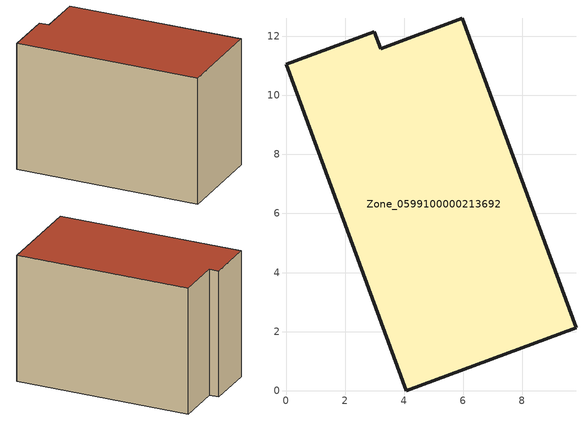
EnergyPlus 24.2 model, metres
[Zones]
Zone_0599100000213692
 floor ground (C_G): 4.07,0 0,11.06 2.99,12.16 3.21,11.59 5.97,12.61 9.83,2.12 z0
 wall outside (C_F): 4.07,0 9.83,2.12 5.97,12.61 3.21,11.59 2.99,12.16 0,11.06 4.07,0 z0:8.19
 roof outside (C_R): 0,11.06 4.07,0 9.83,2.12 5.97,12.61 3.21,11.59 2.99,12.16 z8.19
[BUILDING]
Pand.0599100000213692: North Axis=0; Terrain=City; Loads Convergence Tolerance Value=0.04; Temperature Convergence Tolerance Value=0.4; Solar Distribution=FullExterior; Maximum Number of Warmup Days=25; Minimum Number of Warmup Days=1
[Site:Location]
Rotterdam.The.Hague.AP_ZH_NLD Design_Conditions: Latitude=51.96; Longitude=4.45; Time Zone=1; Elevation=-4.5
[SITE:GROUNDTEMPERATURE:BUILDINGSURFACE]
18, 18, 18, 18, 18, 18, 18, 18, 18, 18, 18, 18
[MATERIAL] Thermal Absorptance=0.9; Solar Absorptance=0.7; Visible Absorptance=0.7
Name | Roughness | Thickness | Conductivity | Density | Specific Heat
G.TI.1946-1964 | MediumSmooth | 0.15 | 1 | 540 | 1210
F.TI.1946-1964 | Rough | 0.3 | 0.857143 | 1920 | 840
R.TI.1946-1964 | MediumRough | 0.2 | 0.277778 | 1500 | 1000
[CONSTRUCTION]
C_G: G.TI.1946-1964
C_F: F.TI.1946-1964
C_R: R.TI.1946-1964
[ZONE]
Zone_0599100000213692: Type=1; Multiplier=1; Ceiling Height=Autocalculate; Volume=Autocalculate; Floor Area=autocalculate; Part of Total Floor Area=Yes
[ZONEINFILTRATION:DESIGNFLOWRATE]
Infil_Zone_0599100000213692: Zone or ZoneList or Space or SpaceList=Zone_0599100000213692; Schedule=AlwaysOn; Design Flow Rate Calculation Method=Flow/Area; Flow Rate per Floor Area=0.003; Constant Term Coefficient=1; Temperature Term Coefficient=0; Velocity Term Coefficient=0; Velocity Squared Term Coefficient=0
[HVACTEMPLATE:ZONE:IDEALLOADSAIRSYSTEM]
Zone_0599100000213692: Maximum Heating Supply Air Temperature=50; Minimum Cooling Supply Air Temperature=13; Maximum Heating Supply Air Humidity Ratio=0.0156; Minimum Cooling Supply Air Humidity Ratio=0.0077; Heating Limit=NoLimit; Cooling Limit=NoLimit; Dehumidification Control Type=ConstantSensibleHeatRatio; Cooling Sensible Heat Ratio=0.7; Dehumidification Setpoint=60; Humidification Control Type=None; Humidification Setpoint=30; Outdoor Air Method=None; Outdoor Air Flow Rate per Person=0.00944; Outdoor Air Flow Rate per Zone Floor Area=0; Outdoor Air Flow Rate per Zone=0; Demand Controlled Ventilation Type=None; Outdoor Air Economizer Type=NoEconomizer; Heat Recovery Type=None; Sensible Heat Recovery Effectiveness=0.7; Latent Heat Recovery Effectiveness=0.65
[ZONECONTROL:THERMOSTAT]
ThermostatControl_Zone_0599100000213692: Zone or ZoneList=Zone_0599100000213692; Control Type Schedule=DualSetpointControlType; Control 1=Thermostat_Zone_0599100000213692; Temperature Difference Between Cutout And Setpoint=0
[THERMOSTATSETPOINT:DUALSETPOINT]
Thermostat_Zone_0599100000213692: Heating Setpoint Temperature Schedule=HeatingSetpoint_Zone_0599100000213692; Cooling Setpoint Temperature Schedule=CoolingSetpoint_Zone_0599100000213692
[SCHEDULE:COMPACT]
HeatingSetpoint_Zone_0599100000213692: Through: 12/31, For: AllDays, Until: 24:00, 21
CoolingSetpoint_Zone_0599100000213692: Through: 12/31, For: AllDays, Until: 24:00, 24
DualSetpointControlType: Through: 12/31, For: AllDays, Until: 24:00, 4
AlwaysOn: Through: 12/31, For: AllDays, Until: 24:00, 1
